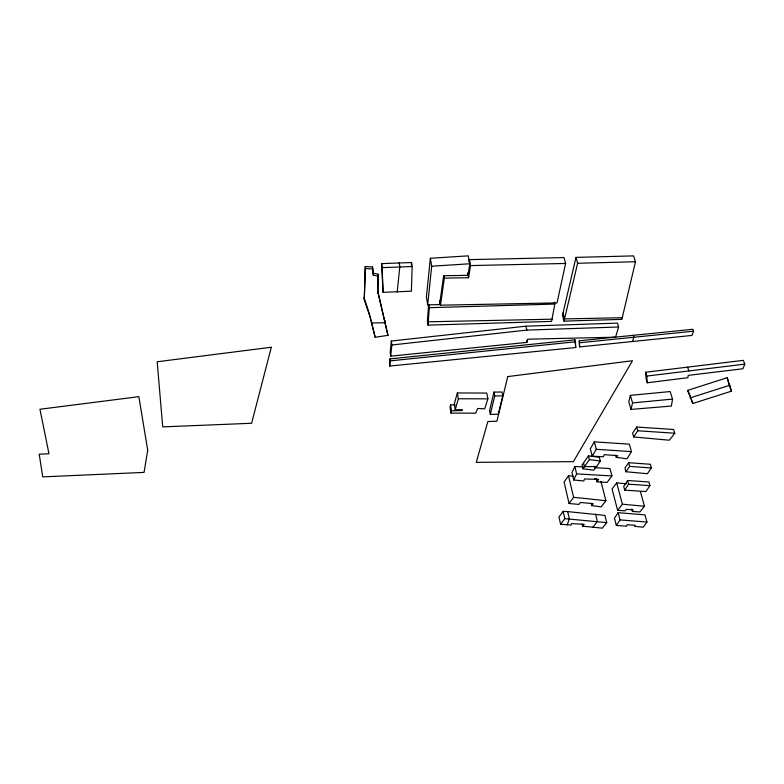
<?xml version="1.0" encoding="UTF-8"?>
<svg xmlns="http://www.w3.org/2000/svg" width="784" height="784" viewBox="0 0 784 784"><rect width="100%" height="100%" fill="white"/><g stroke="black" fill="none" stroke-linecap="round" stroke-linejoin="round"><path stroke-width="1.18" d="M377.692 291.011L378.084 274.243L373.047 273.116L372.498 267.001L365.295 266.501L364.286 299.713L369.97 316.844L375.164 337.267L387.962 335.346L377.692 291.011L387.962 335.346M377.937 293.01L378.084 274.243M411.433 266.06L411.541 262.532L381.632 263.62L383.053 292.324L411.394 291.217L412.149 266.531L411.541 262.532M364.286 299.713L365.295 266.501M579.278 340.805L579.582 346.93L691.968 335.434L693.556 331.191L692.88 329.28L579.278 340.805L579.582 346.93M554.317 302.114L554.817 304.065L551.593 321.391L427.995 325.135L427.368 321.175L428.593 304.898M428.828 304.711L429.309 307.691L427.995 325.135M391.324 341.03L390.207 352.202L390.706 356.152L526.917 342.392L527.632 339.198L615.528 337.189L618.615 326.997L617.469 323.126L525.937 326.183L391.324 341.03L391.843 344.989L390.706 356.152M389.981 358.896L389.707 366.059L575.73 347.537L575.436 341.795L574.917 339.854L389.981 358.896L389.707 366.059M397.214 292.06L399.781 266.727L399.203 262.728M430.347 258.269L426.427 296.95L427.701 304.858L439.599 304.623L443.636 275.752L467.95 275.341L469.802 263.767L468.244 255.849L430.347 258.269L431.68 266.217L427.701 304.858M468.999 261.856L469.351 259.641L564.019 257.573L565.617 263.453L557.032 302.898L440.51 305.182L444.312 278.144L443.891 275.762M444.312 278.144L468.567 277.722L470.527 265.59L469.351 259.641M672.545 399.095L671.388 406.053L630.993 409.405L628.807 401.859L630.346 395.352L670.134 391.559L672.545 399.095L632.561 402.907L630.993 409.405M455.249 404.877L450.516 404.946L450.045 407.298L451.006 413.09L475.741 413.188L477.681 408.474L484.679 408.846L487.883 398.85L486.776 393.058L457.366 392.96L454.259 403.956L455.23 409.738L462.354 409.64L462.158 410.581L451.476 410.738L451.006 413.09M563.02 313.081L575.975 257.387L633.57 255.888L635.471 261.738L621.879 319.353L563.97 321.126L562.461 315.286L563.02 313.081L564.529 318.921L563.97 321.126M575.975 257.387L577.622 263.267L564.529 318.921L622.378 317.706M493.94 392.108L489.579 410.542L490.314 414.383L498.232 414.266L502.76 395.861L501.976 392.01L493.94 392.108L494.704 395.969L490.314 414.383M455.23 409.738L458.356 398.762L457.366 392.96M632.521 341.52L633.874 337.296L633.286 335.366M567.263 524.79L569.331 518.89L567.655 511.609L563.167 511.354L558.972 516.97L560.589 524.241L570.977 525.045L571.497 523.585L584.149 524.329L582.718 526.172L602.328 528.151L606.747 522.634L604.925 515.402L567.655 511.609M744.8 364.129L742.928 368.764L688.215 375.379L687.872 377.692L647.29 382.788L646.134 378.986L645.595 372.253L743.359 360.356L744.8 364.129L646.771 376.065L645.595 372.253M640.42 491.725L644.497 506.268L639.803 511.952L632.433 511.403L633.06 509.914L626.436 509.335L625.054 510.854L617.645 510.306L612.059 489L616.704 482.856L626.406 483.816M583.325 466.97L574.839 466.47L571.977 472.585L573.741 479.994L583.796 480.964L584.501 478.946L598.692 479.436L597.006 481.856L607.1 482.425L611.932 475.947L609.981 468.558L594.233 467.617M573.741 479.994L576.632 473.889L574.839 466.47M594.35 441.843L590.332 448.703L592.234 456.161L603.445 456.778L604.209 454.661L617.704 455.661L616.253 457.356L627.043 458.807L631.463 451.613L629.376 444.175L594.35 441.843L596.281 449.32L592.234 456.161M636.647 427.035L632.61 433.219L633.678 436.972L669.35 440.216L674.779 433.209L673.613 429.475L636.647 427.035L637.735 430.788L633.678 436.972M596.712 466.46L600.299 461.031L599.329 457.297L588.47 455.847L582.032 465.079L582.953 468.803L593.753 470.204L596.712 466.46L584.482 466.715L582.953 468.803M627.621 480.504L623.701 486.462L624.691 490.127L645.889 491.568L649.936 485.649L648.887 481.984L627.621 480.504L628.631 484.179L624.691 490.127M618.174 512.667L614.46 518.204L616.322 525.417L626.494 526.211L627.092 524.761L635.118 525.26L634.658 526.348L643.233 527.181L646.957 522.075L644.948 514.872L618.174 512.667L620.066 519.9L616.322 525.417M628.631 462.687L624.946 468.048L625.955 471.752L647.408 473.703L651.377 467.97L650.299 464.275L628.631 462.687L629.66 466.392L625.955 471.752M588.47 455.847L589.411 459.581L584.482 466.715L583.561 462.991M573.231 476.251L568.498 475.731L564.088 482.003L569.066 503.514L578.886 504.406L580.356 502.475L593.125 503.671L591.646 505.602L601.21 506.866L605.875 500.702L600.975 481.533M569.066 503.514L573.574 497.281L568.498 475.731M560.589 524.241L564.813 518.645L563.167 511.354M592.861 527.338L597.379 521.438L595.585 514.186M617.645 510.306L622.388 504.2L616.704 482.856M687.627 390.383L727.209 377.692L731.492 391.147L692.801 403.505L687.627 390.383L690.302 395.998M690.126 397.909L729.933 385.209M391.843 344.989L526.838 330.093L618.615 326.997M390.226 360.865L575.436 341.795M693.556 331.191L579.797 342.745M431.68 266.217L469.802 263.767M381.632 263.62L382.161 267.628L412.149 266.531M429.309 307.691L554.817 304.065M577.622 263.267L635.471 261.738M470.527 265.59L565.617 263.453M371.459 322.998L385.267 322.704L385.013 320.715M552.122 319.186L428.436 321.793L427.799 317.834M494.704 395.969L502.76 395.861M458.356 398.762L487.883 398.85M564.813 518.645L606.747 522.634M576.632 473.889L611.932 475.947M637.735 430.788L674.779 433.209M596.281 449.32L631.463 451.613M628.631 484.179L649.936 485.649M365.53 268.51L372.743 269.01L373.292 275.115L378.329 276.252M629.66 466.392L651.377 467.97M620.066 519.9L646.957 522.075M622.388 504.2L644.497 506.268M573.574 497.281L605.875 500.702M594.488 478.622L596.849 478.877M589.411 459.581L600.299 461.031M728.767 383.65L731.492 391.147M687.597 367.128L688.881 370.92M691.37 399.213L692.801 403.505M364.05 297.714L369.744 314.845M630.346 395.352L632.561 402.907M631.796 509.041L632.433 511.403M615.675 455.23L616.253 457.356M727.209 377.692L728.512 382.661M575.73 347.537L574.917 339.854M371.508 322.097L375.164 337.267M596.203 478.701L597.006 481.856M591.087 503.348L591.646 505.602M369.989 315.874L371.224 320.999M582.228 524.104L582.718 526.172M525.937 326.183L526.838 330.093M526.466 340.442L526.917 342.392M467.646 272.979L468.567 277.722M439.697 300.429L440.51 305.182M450.516 404.946L451.476 410.738M372.498 267.001L372.743 269.01M373.047 273.116L373.292 275.115M646.771 376.065L647.29 382.788M382.161 267.628L383.053 292.324M147.706 450.241L144.06 472.399L42.748 476.868L39.2 454.181L48.971 453.769L39.945 409.258L138.866 396.665L147.706 450.241M507.738 376.585L496.958 421.175L487.864 421.557L476.26 462.354L573.388 461.649L632.492 360.728L507.738 376.585M271.313 347.234L251.625 423.272L162.729 426.878L157.172 361.777L271.313 347.234"/></g></svg>
